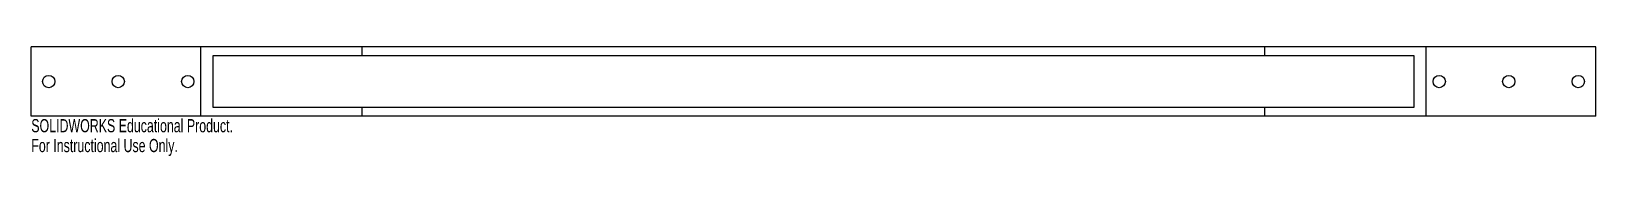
# Model space of a CAD drawing. Header units: inches. Extents: x -22.5 to 0, y -1.1 to 0.5.
import ezdxf

# ---------------------------------------------------------------- set-up
doc = ezdxf.new("R2010")
doc.units = ezdxf.units.IN
doc.header["$MEASUREMENT"] = 0
doc.styles.add('SLDTEXTSTYLE0', font='TXT', dxfattribs={"width": 0.7})

msp = doc.modelspace()

# ---------------------------------------------------------------- linework, layer by layer
at = {"color": 7, "linetype": 'Continuous', "lineweight": 25}
for p, q in [((-22.5, -0.5), (-22.5, 0.5)), ((0, 0.5), (-22.5, 0.5)), ((-20.062, -0.5), (-20.062, 0.5)), ((-17.742, 0.375), (-17.742, 0.5)), ((-4.758, 0.375), (-4.758, 0.5)), ((-2.438, -0.5), (-2.438, 0.5)), ((0, -0.5), (0, 0.5)), ((-19.884, -0.375), (-19.884, 0.375)), ((-19.884, 0.375), (-2.616, 0.375)), ((-2.616, 0.375), (-2.616, -0.375)), ((-2.616, -0.375), (-19.884, -0.375)), ((-17.742, -0.5), (-17.742, -0.375)), ((-4.758, -0.5), (-4.758, -0.375)), ((0, -0.5), (-22.5, -0.5))]:
    msp.add_line(p, q, dxfattribs=at)
for centre in [(-22.25, 0), (-21.25, 0), (-20.25, 0), (-2.25, 0), (-1.25, 0), (-0.25, 0)]:
    msp.add_circle(centre, 0.0885, dxfattribs=at)

# ---------------------------------------------------------------- texts
at = {"color": 7, "linetype": 'Continuous', "char_height": 0.1903, "attachment_point": 1, "style": 'SLDTEXTSTYLE0'}
for s, insert in [('SOLIDWORKS Educational Product.', (-22.5, -0.54)), ('For Instructional Use Only.', (-22.5, -0.826))]:
    msp.add_mtext(s, dxfattribs=dict(at, insert=insert))

doc.saveas('drawing.dxf')
